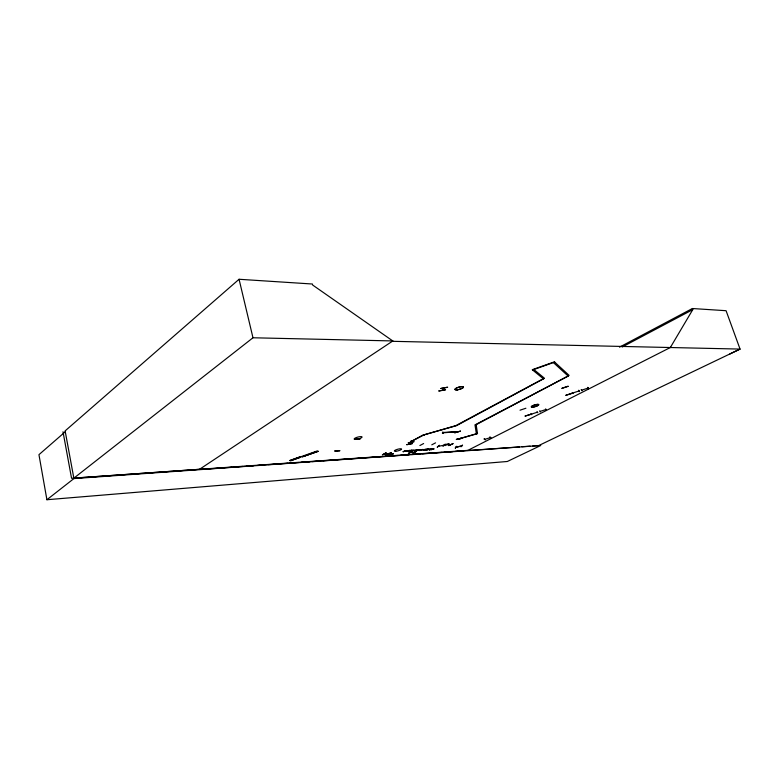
<?xml version="1.0" encoding="UTF-8"?>
<svg xmlns="http://www.w3.org/2000/svg" width="779" height="779" viewBox="0 0 779 779"><rect width="100%" height="100%" fill="white"/><g stroke="black" fill="none" stroke-linecap="round" stroke-linejoin="round"><path stroke-width="1.17" d="M334.775 450.973L339.663 450.817M444.887 445.627L448.918 443.66M412.188 451.45L408.293 453.436L412.023 451.499M386.189 452.803L382.372 454.848L385.994 452.872M581.134 389.617L582.02 390.717M572.176 392.489L573.11 393.57M540.266 411.984L539.701 410.767M530.879 413.63L531.765 414.691M439.492 445.306L437.301 447.127M439.249 445.413L437.292 447.146M484.032 438.986L485.395 439.823L484.343 438.898M455.53 447.857L456.845 446.309L455.287 447.974M411.487 442.365L410.961 441.118L411.244 442.482M412.432 443.475L406.677 444.702L412.373 443.611M317.851 451.236L302.359 456.747L318.017 451.294M301.522 456.533L317.014 451.012M300.752 457.146L290.518 460.788L300.976 457.117M299.964 456.922L289.72 460.584L300.188 456.825M444.371 387.961L442.501 390.269M670.339 347.522L692.765 309.643L692.365 308.523L619.5 347.161M438.84 391.029L445.578 389.753L438.918 390.883M440.895 388.497L447.662 387.231L440.992 388.429M462.58 445.169L460.934 446.786L462.278 445.228M408.284 442.774L414.097 441.644L408.381 442.764M409.511 444.088L411.146 442.443M409.686 443.894L411.283 442.287M438.587 446.26L443.845 445.257M445.16 444.361L442.881 446.153L444.877 444.332M692.365 308.523L726.077 310.704L740.05 349.08L392.197 341.309L392.762 340.929L312.642 285.026L312.379 284.014L239.065 279.272L65.124 430.894L73.917 478.579L46.906 499.729L38.95 454.673L65.29 431.761M423.98 449.892C426.152 448.227 420.037 451.431 424.253 449.502L423.542 450.077L425.792 449.249L424.477 450.019L425.324 449.434M199.161 469.552L392.85 340.939L252.98 337.774L73.839 478.179L467.848 450.369M337.852 450.632L337.434 450.846M442.375 433.046L442.969 432.949L442.453 433.095M334.824 451.012L339.868 450.7M359.849 439.093L354.971 439.21M389.072 453.485L384.933 453.777M391.077 452.521L387.26 454.478M414.282 450.194C412.266 450.213 411.585 451.323 413.503 450.496M415.967 450.496L414.681 450.632L416.298 449.882L416.862 449.931L415.041 450.554L418.469 450.194L417.32 450.369M417.301 450.369L415.762 450.603M420.962 449.746L418.936 450.311L420.952 449.746M435.568 442.852L431.78 444.819M622.148 347.015L692.765 309.643M429.589 449.765L431.264 448.879L429.044 449.931L432.598 448.792L430.66 449.814M456.27 447.127L461.626 445.978M390.298 454.663L388.76 454.05M461.606 445.978L456.231 447.185M467.449 450.574L670.914 347.23M412.763 450.457L414.272 450.194M426.765 449.395L428.022 449.113M729.806 354.007L740.05 349.08L538.805 445.52M456.971 438.85L460.642 438.869M445.578 444.264L449.376 444.205M453.096 443.65L448.704 445.617L452.901 443.602M572.954 392.947L578.709 391.087M581.777 390.113L587.755 388.195M531.638 414.058L537.237 412.257M484.859 439.337L490.264 437.681M302.544 456.786L318.309 451.343M532.573 369.967L554.706 362.118M388.818 453.592L384.446 453.884M385.829 454.8L391.389 452.95M393.463 453.816L387.845 455.335M411.361 441.751L411.945 441.596L411.322 441.82M444.108 388L442.16 390.376M561.971 388.351L568.125 386.306M561.941 388.283L568.095 386.257M578.602 390.376L579.186 391.623M587.843 387.455L588.096 388.857L587.522 387.475M537.033 411.633L537.841 412.743M565.895 395.245L571.913 393.376L565.914 395.294M525.903 408.245L520.031 410.182M530.694 414.301L524.949 416.122L530.752 414.418M490.079 437.068L491.101 437.993M421.293 449.882L423.016 449.434L421.04 449.96M540.275 411.361L545.875 409.52M477.469 433.416L458.539 438.976L477.508 433.66L476.154 424.672L568.67 375.76L475.317 424.721L476.154 424.672L475.005 424.993L476.358 433.728M411.03 441.157L411.224 442.53M442.803 432.248L443.485 433.484L442.823 432.15M456.26 439.522L461.957 437.973M456.611 446.435L455.296 447.993M432.988 449.249L434.137 448.792L431.352 449.678L432.842 449.171M46.906 499.729L507.324 461.489L540.743 445.5L73.917 478.579M199.521 469.309L71.551 478.257L63.002 431.761M201.586 469.377L231.938 467.234M235.579 466.972L242.863 466.455M246.505 466.202L253.788 465.686M257.43 465.423L264.714 464.917M268.356 464.654L276.857 464.05M279.281 463.885L287.782 463.281M290.207 463.106L298.708 462.512M301.132 462.337L309.633 461.733M312.058 461.567L320.558 460.964M322.983 460.788L331.484 460.185M333.909 460.019L387.329 456.241M389.753 456.066L398.254 455.462M400.679 455.296L409.179 454.693M411.604 454.517L420.105 453.923M422.53 453.748L431.03 453.144M433.455 452.979L441.956 452.375M444.381 452.2L452.881 451.606M455.306 451.431L463.807 450.827M468.656 450.486L519.359 446.942M521.872 446.718L530.217 446.182M532.758 445.948L538.669 445.588M410.835 451.207L412.558 450.145M419.852 450.593L421.585 449.532M425.626 450.126L427.778 449.23M426.249 449.804L426.775 449.765M425.568 449.941L426.571 449.873M416.57 451.226L412.889 453.135L416.58 451.148M414.72 452.151L410.348 452.511M423.64 443.543L419.881 445.53M354.815 439.288L360.064 438.957M447.01 444.731L450.866 444.585M588.135 388.789L587.58 387.494M588.388 388.711L587.804 387.426M579.469 391.584L578.826 390.308M545.621 408.887L546.352 409.988M489.806 437.107L490.867 438.041M385.839 454.809L391.311 452.969M388.02 455.666L393.376 453.758M533.858 369.519L544.365 378.156L455.715 425.675L423.786 434.916L456.582 425.626L543.995 378.584L543.119 378.594L532.252 369.704L554.405 361.846L569.05 375.332L567.823 375.76L553.402 362.586M239.065 279.272L252.98 337.774M406.034 451.138L408.293 450.505L406.102 451.07M406.326 450.7L403.113 451.693L406.326 450.7M411.857 450.272L408.751 451.343L411.857 450.272M418.119 450.019L419.073 449.873L418.119 450.019M405.937 450.798L403.649 451.547L405.937 450.798M411.497 450.359L409.978 450.827L411.497 450.359M406.404 451.06L407.933 450.593L406.404 451.06M423.552 434.721L410.757 441.722L424.448 434.672L423.552 434.721M408.449 450.661L407.514 451.168L410.348 450.291L408.449 450.661M443.407 432.442L442.647 432.851L458.11 431.654L443.407 432.442M417.145 450.096L416.453 450.466L419.715 449.658L417.145 450.096M424.769 450.106L424.769 450.106M426.483 449.201L425.032 449.98L426.483 449.201M428.246 449.084L426.22 450.165L429.58 448.996L427.447 449.639L428.246 449.084M460.457 431.089L454.624 432.812L460.457 431.118M395.703 451.255A3.749 0.818 -15.1 0 0 401.575 449.23A3.749 0.818 -15.1 0 0 396.696 449.551A3.749 0.818 -15.1 0 0 395.703 451.255M533.089 407.076A3.866 0.857 -16.8 0 0 538.727 404.72A3.866 0.857 -16.8 0 0 533.235 405.479A3.876 0.867 -16.8 0 0 533.089 407.086A3.876 0.867 -16.8 0 0 538.737 404.729A3.876 0.867 -16.8 0 0 533.235 405.489A3.866 0.857 -16.8 0 0 533.089 407.076M457.234 389.802A4.421 1.139 -16.1 0 0 463.447 387.046A4.421 1.139 -16.1 0 0 456.893 387.854A4.421 1.139 -16.1 0 0 457.234 389.802M457.244 389.812A4.411 1.139 -16.1 0 0 463.437 387.056A4.411 1.139 -16.1 0 0 456.903 387.864A4.411 1.139 -16.1 0 0 457.244 389.812M355.74 439.395A4.09 0.974 -14.6 0 0 362.069 437.165A4.09 0.974 -14.6 0 0 356.587 437.457A4.09 0.974 -14.6 0 0 355.74 439.395"/></g></svg>
